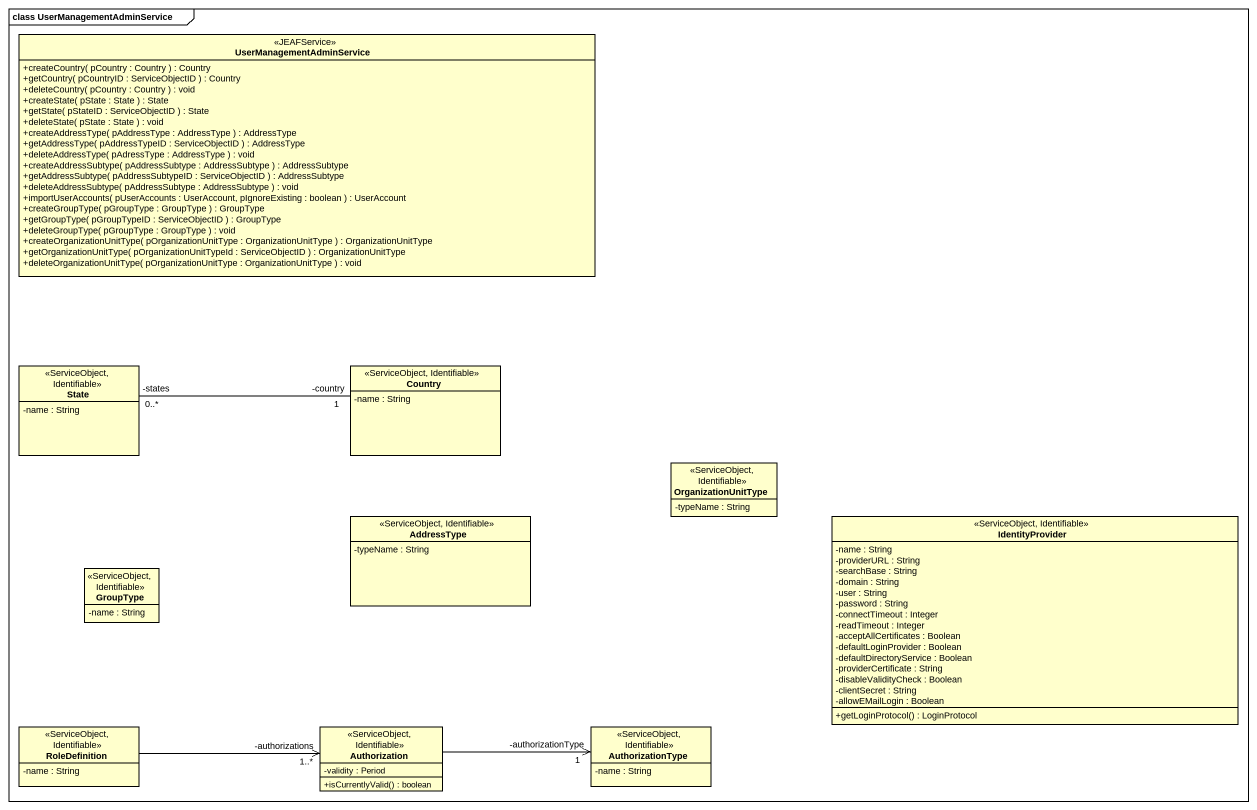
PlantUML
@startuml
mainframe class UserManagementAdminService
hide circle
hide empty members
skinparam classAttributeIconSize 0
interface UserManagementAdminService <<JEAFService>> {
  +createCountry( pCountry : Country ) : Country
  +getCountry( pCountryID : ServiceObjectID ) : Country
  +deleteCountry( pCountry : Country ) : void
  +createState( pState : State ) : State
  +getState( pStateID : ServiceObjectID ) : State
  +deleteState( pState : State ) : void
  +createAddressType( pAddressType : AddressType ) : AddressType
  +getAddressType( pAddressTypeID : ServiceObjectID ) : AddressType
  +deleteAddressType( pAdressType : AddressType ) : void
  +createAddressSubtype( pAddressSubtype : AddressSubtype ) : AddressSubtype
  +getAddressSubtype( pAddressSubtypeID : ServiceObjectID ) : AddressSubtype
  +deleteAddressSubtype( pAddressSubtype : AddressSubtype ) : void
  +importUserAccounts( pUserAccounts : UserAccount, pIgnoreExisting : boolean ) : UserAccount
  +createGroupType( pGroupType : GroupType ) : GroupType
  +getGroupType( pGroupTypeID : ServiceObjectID ) : GroupType
  +deleteGroupType( pGroupType : GroupType ) : void
  +createOrganizationUnitType( pOrganizationUnitType : OrganizationUnitType ) : OrganizationUnitType
  +getOrganizationUnitType( pOrganizationUnitTypeId : ServiceObjectID ) : OrganizationUnitType
  +deleteOrganizationUnitType( pOrganizationUnitType : OrganizationUnitType ) : void
}
class "State" as State_ <<ServiceObject, Identifiable>> {
  -name : String
}
class Country <<ServiceObject, Identifiable>> {
  -name : String
}
class OrganizationUnitType <<ServiceObject, Identifiable>> {
  -typeName : String
}
class AddressType <<ServiceObject, Identifiable>> {
  -typeName : String
}
class IdentityProvider <<ServiceObject, Identifiable>> {
  -name : String
  -providerURL : String
  -searchBase : String
  -domain : String
  -user : String
  -password : String
  -connectTimeout : Integer
  -readTimeout : Integer
  -acceptAllCertificates : Boolean
  -defaultLoginProvider : Boolean
  -defaultDirectoryService : Boolean
  -providerCertificate : String
  -disableValidityCheck : Boolean
  -clientSecret : String
  -allowEMailLogin : Boolean
  +getLoginProtocol() : LoginProtocol
}
class GroupType <<ServiceObject, Identifiable>> {
  -name : String
}
class RoleDefinition <<ServiceObject, Identifiable>> {
  -name : String
}
class Authorization <<ServiceObject, Identifiable>> {
  -validity : Period
  +isCurrentlyValid() : boolean
}
class AuthorizationType <<ServiceObject, Identifiable>> {
  -name : String
}
State_ "-states\n0..*" -right- "-country\n1" Country
RoleDefinition -right-> "-authorizations\n1..*" Authorization
Authorization -right-> "-authorizationType\n1" AuthorizationType
@enduml
